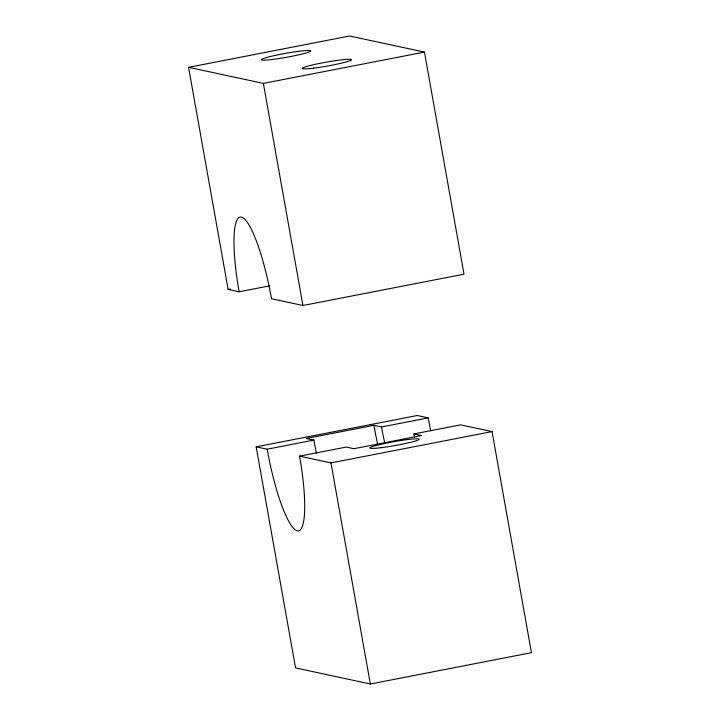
<?xml version="1.0" encoding="UTF-8"?>
<svg xmlns="http://www.w3.org/2000/svg" width="720" height="720" viewBox="0 0 720 720"><rect width="100%" height="100%" fill="white"/><g stroke="black" fill="none" stroke-linecap="round" stroke-linejoin="round"><path stroke-width="1.08" d="M188.568 67.32L349.65 36L424.449 52.083L464.013 274.185L302.931 305.496L271.521 298.746A79.632 15.282 79 0 0 241.407 217.116A79.632 15.282 79 0 0 239.139 291.78L228.123 289.413L188.568 67.32L263.367 83.394L424.449 52.083M228.123 289.413L230.337 288.99M239.139 291.78L269.55 285.867M414.486 437.13A79.632 15.282 79 0 0 413.928 433.926L460.647 424.845L492.057 431.595L531.432 652.68L370.35 684L295.551 667.917L256.167 446.832L417.249 415.512L428.256 417.879A79.632 15.282 79 0 0 430.776 430.803M428.256 417.879L381.546 426.96L373.941 425.322L306.279 438.48L313.893 440.109A79.632 15.282 79 0 0 316.404 453.033M256.167 446.832L267.174 449.19L313.893 440.109M267.174 449.19A79.632 15.282 79 0 0 297.288 530.82A79.632 15.282 79 0 0 299.556 456.156L346.275 447.075L353.88 448.713L421.542 435.555L413.928 433.926M299.556 456.156L330.966 462.906L492.057 431.595M263.367 83.394L302.931 305.496M330.966 462.906L370.35 684M377.703 444.663A117.045 22.464 79 0 1 373.941 425.322M384.75 443.097A79.632 15.282 79 0 1 381.546 426.96M313.425 68.184A25.083 2.016 -10.1 0 0 351.567 59.832A25.083 2.016 -10.1 0 0 315.729 64.242A25.083 2.016 -10.1 0 0 313.425 68.184M272.628 59.409A25.083 2.016 -10.1 0 0 310.77 51.057A25.083 2.016 -10.1 0 0 274.932 55.467A25.083 2.016 -10.1 0 0 272.628 59.409M381.033 447.696A25.083 2.016 -10.1 0 0 419.166 439.344A25.083 2.016 -10.1 0 0 383.328 443.754A25.083 2.016 -10.1 0 0 381.033 447.696"/></g></svg>
